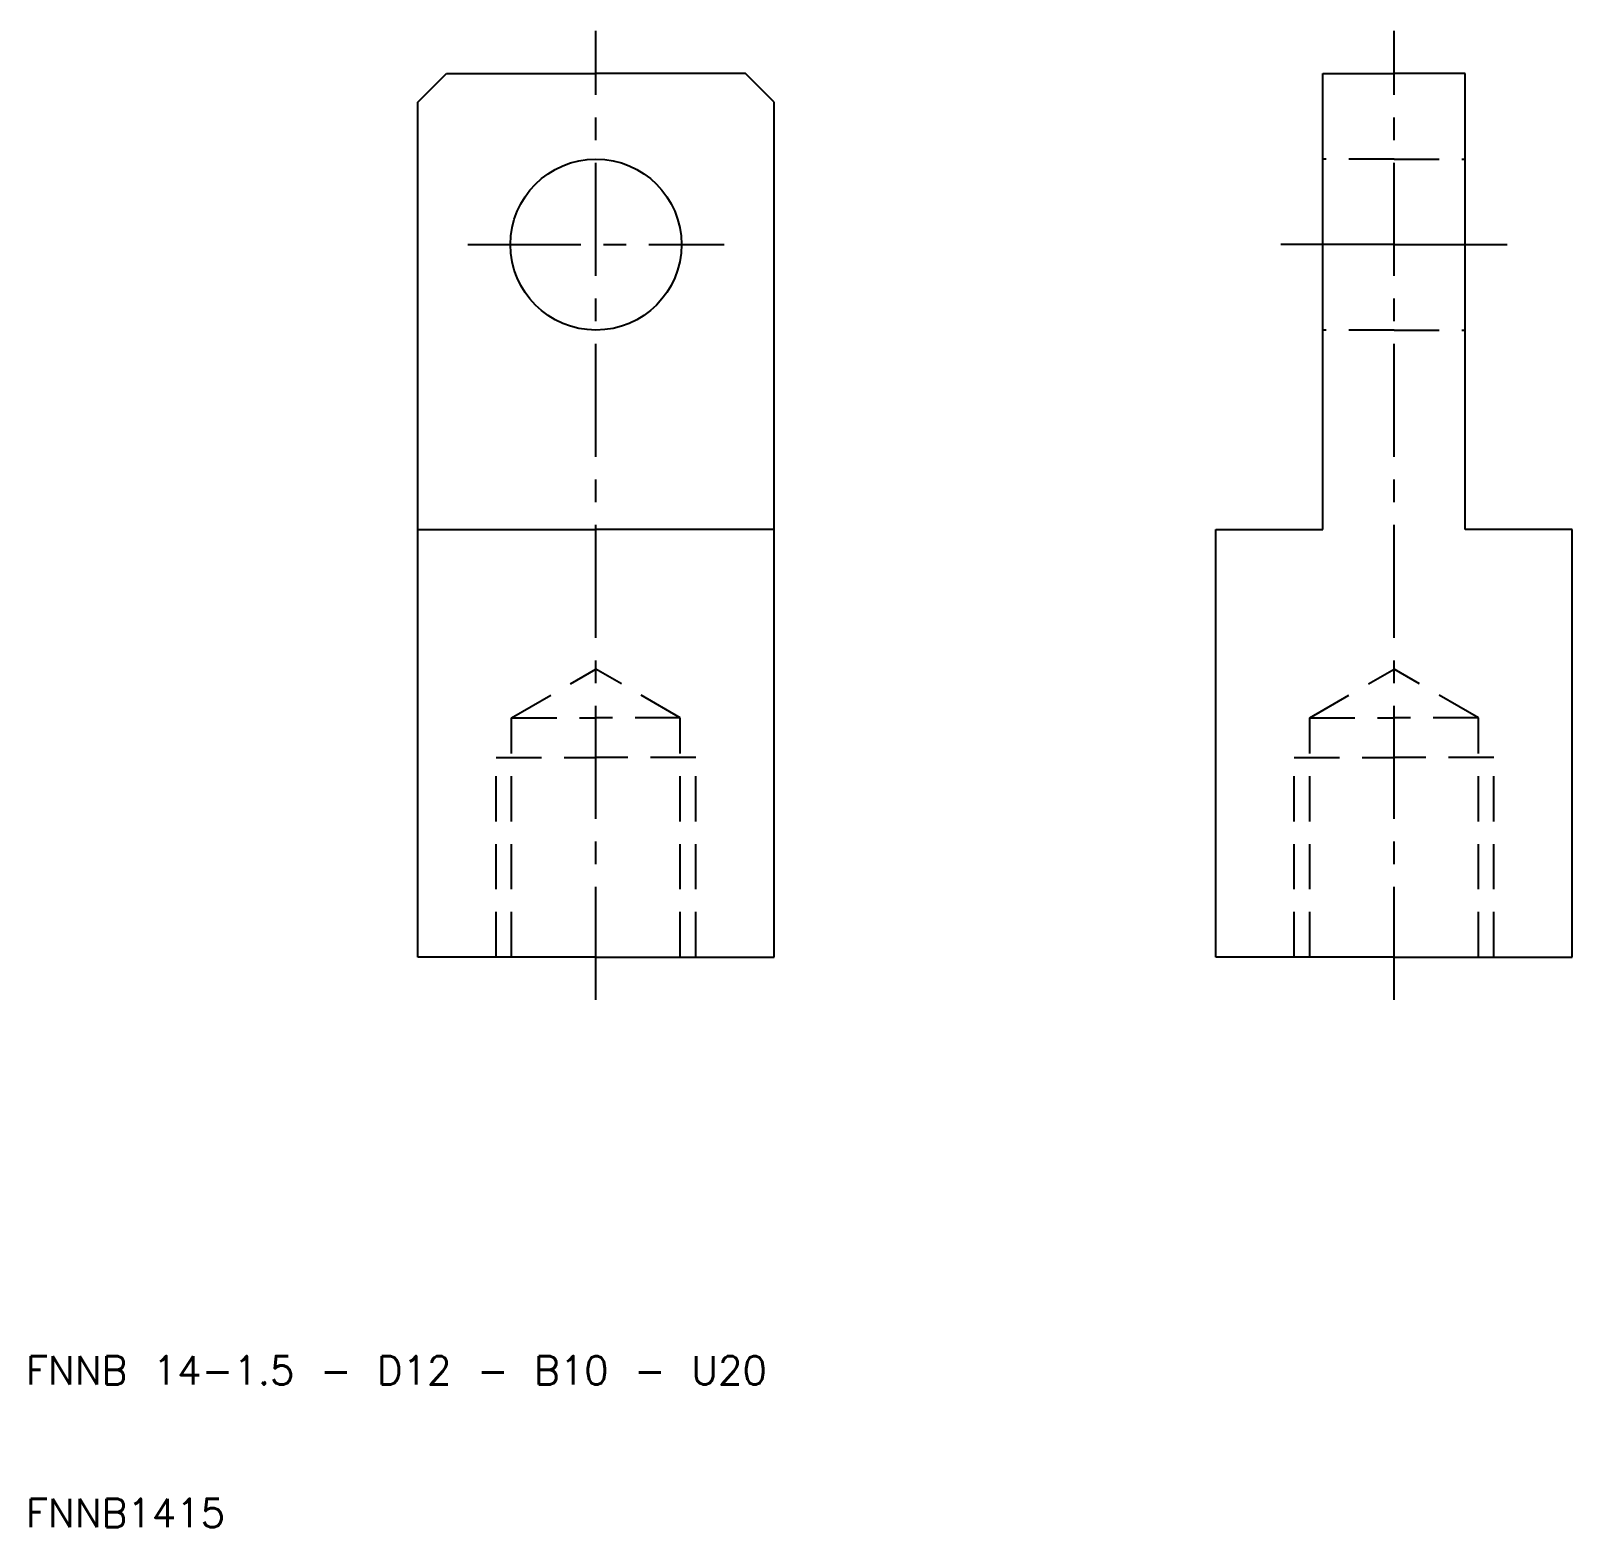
# Model space of a CAD drawing. Extents: x 10 to 118, y 10 to 115.
import ezdxf

# ---------------------------------------------------------------- set-up
doc = ezdxf.new("R2010")
doc.units = 0
doc.header["$LTSCALE"] = 0.25
doc.linetypes.add('CENTER', pattern=[50.8, 31.75, -6.35, 6.35, -6.35])
doc.linetypes.add('DASHED', pattern=[19.05, 12.7, -6.35])
doc.layers.get('0').update_dxf_attribs({"linetype": 'CONTINUOUS'})
doc.layers.add('CENTER', color=1, linetype='CENTER')
doc.styles.get("Standard").update_dxf_attribs({"font": 'txt.shx', "bigfont": 'extfont.shx'})

msp = doc.modelspace()

# ---------------------------------------------------------------- linework, layer by layer
for p, q in [((37.5, 110), (39.5, 112)), ((39.5, 112), (50, 112)), ((60.5, 112), (50, 112)), ((62.5, 110), (60.5, 112)), ((101, 80), (101, 112)), ((101, 112), (106, 112)), ((111, 112), (106, 112)), ((111, 80), (111, 112)), ((37.5, 50), (37.5, 110)), ((62.5, 50), (62.5, 110)), ((37.5, 80), (50, 80)), ((62.5, 80), (50, 80)), ((93.5, 50), (93.5, 80)), ((93.5, 80), (101, 80)), ((118.5, 80), (111, 80)), ((118.5, 50), (118.5, 80)), ((50, 50), (37.5, 50)), ((50, 50), (62.5, 50)), ((106, 50), (93.5, 50)), ((106, 50), (118.5, 50))]:
    msp.add_line(p, q)
at = {"color": 3, "linetype": 'DASHED'}
for p, q in [((106, 106), (101, 106)), ((106, 106), (111, 106)), ((106, 94), (101, 94)), ((106, 94), (111, 94)), ((44.0825, 66.8), (50, 70.2165)), ((55.9175, 66.8), (50, 70.2165)), ((100.0825, 66.8), (106, 70.2165)), ((111.9175, 66.8), (106, 70.2165)), ((44.0825, 50), (44.0825, 66.8)), ((44.0825, 66.8), (50, 66.8)), ((55.9175, 66.8), (50, 66.8)), ((55.9175, 50), (55.9175, 66.8)), ((100.0825, 50), (100.0825, 66.8)), ((100.0825, 66.8), (106, 66.8)), ((111.9175, 66.8), (106, 66.8)), ((111.9175, 50), (111.9175, 66.8)), ((43, 50), (43, 64)), ((43, 64), (50, 64)), ((57, 64), (50, 64)), ((57, 50), (57, 64)), ((99, 50), (99, 64)), ((99, 64), (106, 64)), ((113, 64), (106, 64)), ((113, 50), (113, 64))]:
    msp.add_line(p, q, dxfattribs=at)
msp.add_circle((50, 100), 6)
at = {"layer": 'CENTER', "color": 1, "linetype": 'CENTER'}
for p, q in [((50, 47), (50, 115)), ((106, 47), (106, 115)), ((41, 100), (59, 100)), ((106, 100), (98, 100)), ((106, 100), (114, 100))]:
    msp.add_line(p, q, dxfattribs=at)

# ---------------------------------------------------------------- texts
for s, p in [('FNNB 14-1.5 - D12 - B10 - U20', (10, 20)), ('FNNB1415', (10, 10))]:
    msp.add_text(s, height=2).set_placement(p)

doc.saveas('drawing.dxf')
